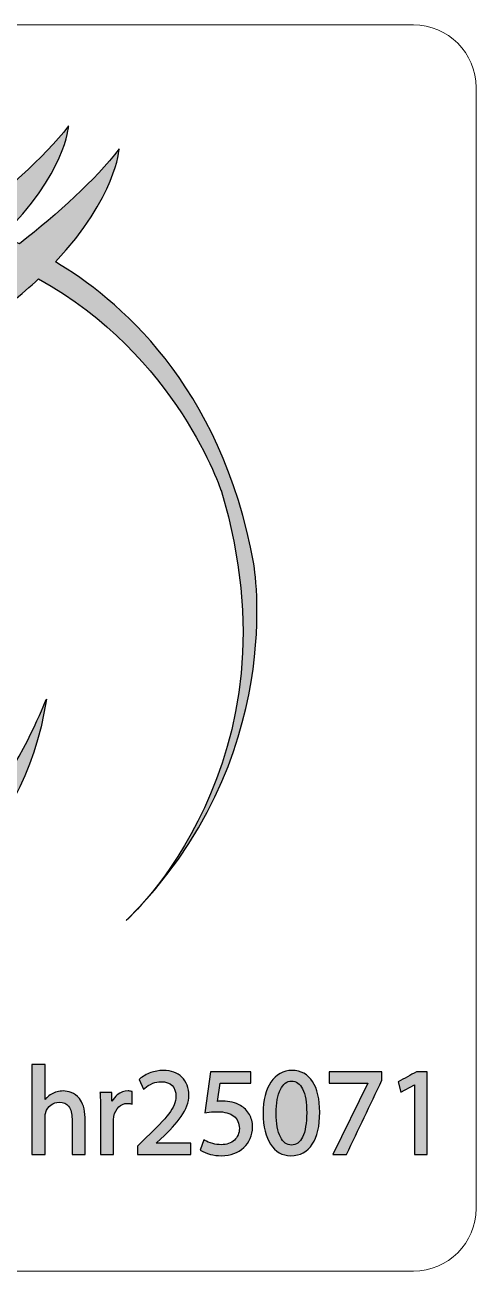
# Model space of a CAD drawing. Header units: millimetres. Extents: x -96.3 to -56.5, y -28.2 to 11.6.
# Drawn here: x -70.9 to -56.48, y -28.16 to 11.64 of the extents above; entities that cross this region are included whole.
import ezdxf

# ---------------------------------------------------------------- set-up
doc = ezdxf.new("R2010")
doc.units = ezdxf.units.MM
doc.header["$MEASUREMENT"] = 0
doc.layers.add('Layer 1', color=7, linetype='Continuous')

msp = doc.modelspace()

# ---------------------------------------------------------------- hatches: boundary and pattern name
at = {"layer": 'Layer 1', "true_color": 0x373435}
h = msp.add_hatch(color=250, dxfattribs=at)
edge = h.paths.add_edge_path()
edge.add_spline(control_points=[(-84.5925, -7.6364), (-84.5925, -7.6364), (-84.989, -3.4512), (-77.8922, 0.1896), (-77.8922, 0.1896), (-74.6881, 1.938), (-71.7357, 4.141), (-71.9021, 4.2093), (-72.0718, 4.2749), (-72.2453, 4.3374), (-73.1248, 3.5856), (-74.2856, 2.7853), (-75.8175, 1.9872), (-75.8175, 1.9872), (-83.0904, -1.943), (-84.1557, -5.0284), (-84.1557, -5.0284), (-84.5035, -1.3551), (-78.2787, 1.8404), (-78.2787, 1.8404), (-75.9921, 3.0889), (-73.6435, 4.7525), (-74.9779, 5.0701), (-76.4912, 5.2158), (-78.2051, 5.1094), (-78.2051, 5.1094), (-86.5799, 3.8687), (-88.5635, -5.3915), (-88.5635, -5.3915), (-90.2897, -11.4565), (-84.78, -16.9661), (-84.78, -16.9661), (-89.0408, -13.2197), (-89.2614, -8.0404), (-89.2614, -8.0404), (-89.7389, -2.2001), (-85.3312, 2.2078), (-85.3312, 2.2078), (-84.6911, 2.8802), (-83.5297, 3.6455), (-83.5297, 3.6455), (-84.8291, 4.2359), (-84.8291, 4.2359), (-84.8291, 4.2359), (-84.842, 4.2321), (-84.842, 4.2321), (-84.842, 4.2321), (-84.8454, 4.2434), (-84.8454, 4.2434), (-84.8454, 4.2434), (-87.7342, 5.556), (-87.7342, 5.556), (-87.7342, 5.556), (-87.7342, 6.9975), (-87.7342, 6.9975), (-87.7342, 6.9975), (-84.4919, 9.0817), (-84.4919, 9.0817), (-84.4919, 9.0817), (-83.0978, 8.3011), (-83.0978, 8.3011), (-83.0978, 8.3011), (-83.1002, 8.2033), (-83.1002, 8.2033), (-83.1002, 8.2033), (-83.1703, 5.268), (-83.1703, 5.268), (-83.1703, 5.268), (-83.1522, 5.2514), (-83.1522, 5.2514), (-83.1522, 5.2514), (-83.1713, 5.2307), (-83.1713, 5.2307), (-83.1713, 5.2307), (-83.2041, 3.8536), (-83.2041, 3.8536), (-81.0608, 5.1821), (-77.4246, 6.6295), (-72.8832, 5.305), (-71.5658, 6.2883), (-70.3051, 7.3747), (-69.4999, 8.4153), (-69.4999, 8.4153), (-69.5873, 6.8814), (-71.6466, 4.8823), (-71.5315, 4.8372), (-71.416, 4.7909), (-71.2999, 4.7421), (-71.2999, 4.7421), (-71.2161, 4.7136), (-71.0671, 4.6516), (-69.8172, 5.6296), (-68.6632, 6.674), (-67.8837, 7.6808), (-67.8837, 7.6808), (-67.9718, 6.1422), (-69.9215, 4.0711), (-67.995, 2.9385), (-64.6163, 0.1838), (-63.586, -5.5681), (-63.586, -5.5681), (-62.4473, -11.8238), (-67.663, -16.9661), (-67.663, -16.9661), (-62.0066, -11.9339), (-64.6146, -3.2651), (-64.6146, -3.2651), (-66.0309, 1.0892), (-70.4609, 3.5311), (-71.5143, 2.5356), (-72.9977, 1.4443), (-75.0864, 0.3569), (-75.0864, 0.3569), (-83.378, -4.1209), (-84.5925, -7.6364)], knot_values=[0, 0, 0, 0, 0.0263158, 0.0263158, 0.0263158, 0.0526316, 0.0526316, 0.0526316, 0.0789474, 0.0789474, 0.0789474, 0.1052632, 0.1052632, 0.1052632, 0.1315789, 0.1315789, 0.1315789, 0.1578947, 0.1578947, 0.1578947, 0.1842105, 0.1842105, 0.1842105, 0.2105263, 0.2105263, 0.2105263, 0.2368421, 0.2368421, 0.2368421, 0.2631579, 0.2631579, 0.2631579, 0.2894737, 0.2894737, 0.2894737, 0.3157895, 0.3157895, 0.3157895, 0.3421053, 0.3421053, 0.3421053, 0.3684211, 0.3684211, 0.3684211, 0.3947368, 0.3947368, 0.3947368, 0.4210526, 0.4210526, 0.4210526, 0.4473684, 0.4473684, 0.4473684, 0.4736842, 0.4736842, 0.4736842, 0.5, 0.5, 0.5, 0.5263158, 0.5263158, 0.5263158, 0.5526316, 0.5526316, 0.5526316, 0.5789474, 0.5789474, 0.5789474, 0.6052632, 0.6052632, 0.6052632, 0.6315789, 0.6315789, 0.6315789, 0.6578947, 0.6578947, 0.6578947, 0.6842105, 0.6842105, 0.6842105, 0.7105263, 0.7105263, 0.7105263, 0.7368421, 0.7368421, 0.7368421, 0.7631579, 0.7631579, 0.7631579, 0.7894737, 0.7894737, 0.7894737, 0.8157895, 0.8157895, 0.8157895, 0.8421053, 0.8421053, 0.8421053, 0.8684211, 0.8684211, 0.8684211, 0.8947368, 0.8947368, 0.8947368, 0.9210526, 0.9210526, 0.9210526, 0.9473684, 0.9473684, 0.9473684, 0.9736842, 0.9736842, 0.9736842, 1, 1, 1, 1], degree=3, periodic=1)
h = msp.add_hatch(color=250, dxfattribs=at)
edge = h.paths.add_edge_path()
edge.add_spline(control_points=[(-74.1465, -10.8504), (-74.1465, -10.8504), (-74.4033, -11.7871), (-74.7158, -11.2544), (-74.7158, -11.2544), (-74.9912, -12.2645), (-75.4686, -11.7503), (-75.4686, -11.7503), (-76.0198, -11.8052), (-76.5706, -12.8706), (-76.5706, -12.8706), (-77.6359, -12.1359), (-78.9214, -13.3664), (-78.9214, -13.3664), (-79.8213, -14.3583), (-80.4641, -15.2214), (-80.4641, -15.2214), (-80.506, -15.2849), (-80.6024, -15.4039), (-81.5537, -14.7779), (-82.3857, -13.7208), (-82.7965, -11.9707), (-82.7965, -11.9707), (-83.4824, -7.6852), (-78.0215, -6.0691), (-78.0215, -6.0691), (-77.4668, -5.9854), (-77.4827, -6.3631), (-77.4827, -6.3631), (-76.1849, -6.9752), (-75.94, -4.11), (-75.94, -4.11), (-76.2339, -5.5794), (-76.9439, -5.1387), (-76.9439, -5.1387), (-77.434, -4.5998), (-78.4132, -4.8938), (-78.4132, -4.8938), (-82.0865, -6.4365), (-82.9433, -9.2037), (-82.9433, -9.2037), (-84.7065, -13.391), (-82.0622, -15.7175), (-82.0622, -15.7175), (-81.8308, -15.954), (-81.4102, -16.2547), (-81.7589, -16.5819), (-82.2189, -16.9768), (-82.8149, -17.4253), (-82.8149, -17.4253), (-82.5356, -17.6766), (-81.1236, -16.4492), (-79.8979, -17.2374), (-77.5736, -18.1994), (-74.7646, -16.7704), (-74.7646, -16.7704), (-70.9446, -14.787), (-70.2099, -9.8893), (-70.2099, -9.8893), (-72.3891, -15.5704), (-75.7932, -16.0601), (-75.7932, -16.0601), (-78.2144, -16.7171), (-80.2634, -15.6066), (-79.7545, -14.9995), (-78.18, -13.2884), (-77.25, -14.1483), (-77.25, -14.1483), (-77.3238, -14.6887), (-77.3238, -14.6887), (-77.3238, -14.6887), (-77.1676, -14.9278), (-77.0802, -14.6705), (-77.0802, -14.6705), (-76.3787, -13.2746), (-76.3787, -13.2746), (-76.3787, -13.2746), (-75.9093, -12.3012), (-75.3767, -12.5218), (-75.3767, -12.5218), (-75.0831, -12.4116), (-74.973, -12.2278), (-74.973, -12.2278), (-74.844, -11.9891), (-74.5689, -12.0624), (-74.5689, -12.0624), (-74.1279, -11.9524), (-74.1465, -10.8504)], knot_values=[0, 0, 0, 0, 0.0344828, 0.0344828, 0.0344828, 0.0689655, 0.0689655, 0.0689655, 0.1034483, 0.1034483, 0.1034483, 0.137931, 0.137931, 0.137931, 0.1724138, 0.1724138, 0.1724138, 0.2068966, 0.2068966, 0.2068966, 0.2413793, 0.2413793, 0.2413793, 0.2758621, 0.2758621, 0.2758621, 0.3103448, 0.3103448, 0.3103448, 0.3448276, 0.3448276, 0.3448276, 0.3793103, 0.3793103, 0.3793103, 0.4137931, 0.4137931, 0.4137931, 0.4482759, 0.4482759, 0.4482759, 0.4827586, 0.4827586, 0.4827586, 0.5172414, 0.5172414, 0.5172414, 0.5517241, 0.5517241, 0.5517241, 0.5862069, 0.5862069, 0.5862069, 0.6206897, 0.6206897, 0.6206897, 0.6551724, 0.6551724, 0.6551724, 0.6896552, 0.6896552, 0.6896552, 0.7241379, 0.7241379, 0.7241379, 0.7586207, 0.7586207, 0.7586207, 0.7931034, 0.7931034, 0.7931034, 0.8275862, 0.8275862, 0.8275862, 0.862069, 0.862069, 0.862069, 0.8965517, 0.8965517, 0.8965517, 0.9310345, 0.9310345, 0.9310345, 0.9655172, 0.9655172, 0.9655172, 1, 1, 1, 1], degree=3, periodic=1)
h = msp.add_hatch(color=250, dxfattribs=at)
edge = h.paths.add_edge_path()
edge.add_spline(control_points=[(-70.2893, -24.4318), (-70.2893, -24.4318), (-70.6712, -24.4318), (-70.6712, -24.4318), (-70.6712, -24.4318), (-70.6712, -21.5588), (-70.6712, -21.5588), (-70.6712, -21.5588), (-70.2542, -21.5588), (-70.2542, -21.5588), (-70.2542, -21.5588), (-70.2542, -22.6832), (-70.2542, -22.6832), (-70.2378, -22.6626), (-70.22, -22.6428), (-70.201, -22.624), (-70.1569, -22.5806), (-70.1059, -22.5422), (-70.0501, -22.511), (-69.9942, -22.479), (-69.9328, -22.4524), (-69.8677, -22.4344), (-69.807, -22.4176), (-69.743, -22.408), (-69.6773, -22.408), (-69.5202, -22.408), (-69.3078, -22.4645), (-69.1575, -22.6487), (-69.0506, -22.7797), (-68.9754, -22.975), (-68.9754, -23.2599), (-68.9754, -23.2599), (-68.9754, -24.4318), (-68.9754, -24.4318), (-68.9754, -24.4318), (-69.3923, -24.4318), (-69.3923, -24.4318), (-69.3923, -24.4318), (-69.3923, -23.2991), (-69.3923, -23.2991), (-69.3923, -23.1407), (-69.4236, -22.9961), (-69.5, -22.8981), (-69.5637, -22.8163), (-69.661, -22.7658), (-69.8003, -22.7658), (-69.9, -22.7658), (-69.9898, -22.7994), (-70.0625, -22.8538), (-70.1421, -22.9132), (-70.2017, -22.9975), (-70.2327, -23.0898), (-70.2327, -23.0898), (-70.2333, -23.0916), (-70.2333, -23.0916), (-70.2416, -23.1122), (-70.2469, -23.1342), (-70.25, -23.1583), (-70.2531, -23.1832), (-70.2542, -23.2117), (-70.2542, -23.2442), (-70.2542, -23.2442), (-70.2542, -24.4318), (-70.2542, -24.4318), (-70.2542, -24.4318), (-70.2893, -24.4318), (-70.2893, -24.4318)], knot_values=[0, 0, 0, 0, 0.0454545, 0.0454545, 0.0454545, 0.0909091, 0.0909091, 0.0909091, 0.1363636, 0.1363636, 0.1363636, 0.1818182, 0.1818182, 0.1818182, 0.2272727, 0.2272727, 0.2272727, 0.2727273, 0.2727273, 0.2727273, 0.3181818, 0.3181818, 0.3181818, 0.3636364, 0.3636364, 0.3636364, 0.4090909, 0.4090909, 0.4090909, 0.4545455, 0.4545455, 0.4545455, 0.5, 0.5, 0.5, 0.5454545, 0.5454545, 0.5454545, 0.5909091, 0.5909091, 0.5909091, 0.6363636, 0.6363636, 0.6363636, 0.6818182, 0.6818182, 0.6818182, 0.7272727, 0.7272727, 0.7272727, 0.7727273, 0.7727273, 0.7727273, 0.8181818, 0.8181818, 0.8181818, 0.8636364, 0.8636364, 0.8636364, 0.9090909, 0.9090909, 0.9090909, 0.9545455, 0.9545455, 0.9545455, 1, 1, 1, 1], degree=3, periodic=1)
h = msp.add_hatch(color=250, dxfattribs=at)
edge = h.paths.add_edge_path()
edge.add_spline(control_points=[(-65.5918, -24.108), (-65.5918, -24.108), (-65.5918, -24.4318), (-65.5918, -24.4318), (-65.5918, -24.4318), (-67.3001, -24.4318), (-67.3001, -24.4318), (-67.3001, -24.4318), (-67.3001, -24.1683), (-67.3001, -24.1683), (-67.3001, -24.1683), (-67.0174, -23.8938), (-67.0174, -23.8938), (-66.6909, -23.5836), (-66.4542, -23.3458), (-66.2991, -23.1382), (-66.1476, -22.9354), (-66.0746, -22.762), (-66.0725, -22.5774), (-66.0726, -22.4441), (-66.1072, -22.3169), (-66.1954, -22.2301), (-66.2692, -22.1573), (-66.3825, -22.1112), (-66.5466, -22.1112), (-66.6429, -22.1112), (-66.7324, -22.1323), (-66.8117, -22.164), (-66.9161, -22.2055), (-67.0043, -22.2657), (-67.0691, -22.3201), (-67.0691, -22.3201), (-67.1044, -22.3497), (-67.1044, -22.3497), (-67.1044, -22.3497), (-67.2451, -22.0385), (-67.2451, -22.0385), (-67.2451, -22.0385), (-67.2247, -22.0214), (-67.2247, -22.0214), (-67.1283, -21.9402), (-67.0101, -21.8698), (-66.876, -21.8217), (-66.7549, -21.7782), (-66.6202, -21.7523), (-66.4761, -21.7523), (-66.2138, -21.7523), (-66.02, -21.8354), (-65.8867, -21.9622), (-65.7278, -22.113), (-65.6556, -22.3256), (-65.6556, -22.5338), (-65.6556, -22.7783), (-65.7438, -22.9986), (-65.9011, -23.2244), (-66.0565, -23.4469), (-66.2789, -23.6745), (-66.5504, -23.9363), (-66.5504, -23.9363), (-66.6982, -24.0729), (-66.6982, -24.0729), (-66.6982, -24.0729), (-65.5918, -24.0729), (-65.5918, -24.0729), (-65.5918, -24.0729), (-65.5918, -24.108), (-65.5918, -24.108)], knot_values=[0, 0, 0, 0, 0.0454545, 0.0454545, 0.0454545, 0.0909091, 0.0909091, 0.0909091, 0.1363636, 0.1363636, 0.1363636, 0.1818182, 0.1818182, 0.1818182, 0.2272727, 0.2272727, 0.2272727, 0.2727273, 0.2727273, 0.2727273, 0.3181818, 0.3181818, 0.3181818, 0.3636364, 0.3636364, 0.3636364, 0.4090909, 0.4090909, 0.4090909, 0.4545455, 0.4545455, 0.4545455, 0.5, 0.5, 0.5, 0.5454545, 0.5454545, 0.5454545, 0.5909091, 0.5909091, 0.5909091, 0.6363636, 0.6363636, 0.6363636, 0.6818182, 0.6818182, 0.6818182, 0.7272727, 0.7272727, 0.7272727, 0.7727273, 0.7727273, 0.7727273, 0.8181818, 0.8181818, 0.8181818, 0.8636364, 0.8636364, 0.8636364, 0.9090909, 0.9090909, 0.9090909, 0.9545455, 0.9545455, 0.9545455, 1, 1, 1, 1], degree=3, periodic=1)
h = msp.add_hatch(color=250, dxfattribs=at)
edge = h.paths.add_edge_path()
edge.add_spline(control_points=[(-64.9365, -21.796), (-64.9365, -21.796), (-63.6729, -21.796), (-63.6729, -21.796), (-63.6729, -21.796), (-63.6729, -22.1582), (-63.6729, -22.1582), (-63.6729, -22.1582), (-64.6568, -22.1582), (-64.6568, -22.1582), (-64.6568, -22.1582), (-64.7449, -22.7416), (-64.7449, -22.7416), (-64.6989, -22.736), (-64.6487, -22.7314), (-64.5773, -22.7314), (-64.4733, -22.7314), (-64.369, -22.7432), (-64.2702, -22.7678), (-64.1764, -22.7912), (-64.0872, -22.8264), (-64.0073, -22.8738), (-63.8947, -22.938), (-63.7926, -23.0342), (-63.722, -23.161), (-63.6603, -23.272), (-63.6225, -23.4066), (-63.6225, -23.5643), (-63.6225, -23.8262), (-63.7273, -24.0551), (-63.9049, -24.2182), (-64.0801, -24.3789), (-64.3262, -24.4754), (-64.6121, -24.4754), (-64.7428, -24.4754), (-64.8645, -24.4585), (-64.97, -24.4324), (-65.0967, -24.4012), (-65.201, -24.3565), (-65.2708, -24.3121), (-65.2708, -24.3121), (-65.2939, -24.2974), (-65.2939, -24.2974), (-65.2939, -24.2974), (-65.1844, -23.9647), (-65.1844, -23.9647), (-65.1844, -23.9647), (-65.1468, -23.9874), (-65.1468, -23.9874), (-65.0898, -24.0216), (-65.0012, -24.0604), (-64.8948, -24.0879), (-64.811, -24.1096), (-64.7159, -24.1244), (-64.6165, -24.1244), (-64.4557, -24.1244), (-64.3074, -24.0708), (-64.2023, -23.9746), (-64.105, -23.8856), (-64.044, -23.7588), (-64.044, -23.6034), (-64.0456, -23.4412), (-64.1028, -23.3033), (-64.2248, -23.2092), (-64.3387, -23.1214), (-64.51, -23.0701), (-64.7463, -23.0701), (-64.8853, -23.0701), (-64.9947, -23.0843), (-65.0861, -23.0962), (-65.0861, -23.0962), (-65.1429, -23.1034), (-65.1429, -23.1034), (-65.1429, -23.1034), (-64.9671, -21.796), (-64.9671, -21.796), (-64.9671, -21.796), (-64.9365, -21.796), (-64.9365, -21.796)], knot_values=[0, 0, 0, 0, 0.0384615, 0.0384615, 0.0384615, 0.0769231, 0.0769231, 0.0769231, 0.1153846, 0.1153846, 0.1153846, 0.1538462, 0.1538462, 0.1538462, 0.1923077, 0.1923077, 0.1923077, 0.2307692, 0.2307692, 0.2307692, 0.2692308, 0.2692308, 0.2692308, 0.3076923, 0.3076923, 0.3076923, 0.3461538, 0.3461538, 0.3461538, 0.3846154, 0.3846154, 0.3846154, 0.4230769, 0.4230769, 0.4230769, 0.4615385, 0.4615385, 0.4615385, 0.5, 0.5, 0.5, 0.5384615, 0.5384615, 0.5384615, 0.5769231, 0.5769231, 0.5769231, 0.6153846, 0.6153846, 0.6153846, 0.6538462, 0.6538462, 0.6538462, 0.6923077, 0.6923077, 0.6923077, 0.7307692, 0.7307692, 0.7307692, 0.7692308, 0.7692308, 0.7692308, 0.8076923, 0.8076923, 0.8076923, 0.8461538, 0.8461538, 0.8461538, 0.8846154, 0.8846154, 0.8846154, 0.9230769, 0.9230769, 0.9230769, 0.9615385, 0.9615385, 0.9615385, 1, 1, 1, 1], degree=3, periodic=1)
h = msp.add_hatch(color=250, dxfattribs=at)
edge = h.paths.add_edge_path()
edge.add_spline(control_points=[(-63.0404, -22.1296), (-62.8751, -21.8822), (-62.6373, -21.7523), (-62.3585, -21.7523), (-62.0761, -21.7523), (-61.8544, -21.8777), (-61.7031, -22.1092), (-61.5538, -22.3376), (-61.4742, -22.6699), (-61.4742, -23.0864), (-61.4742, -23.5279), (-61.557, -23.8722), (-61.7121, -24.1074), (-61.8711, -24.3486), (-62.1048, -24.4754), (-62.4021, -24.4754), (-62.6696, -24.4754), (-62.8929, -24.3481), (-63.0485, -24.1063), (-63.1956, -23.8777), (-63.2814, -23.5458), (-63.2853, -23.1225), (-63.2854, -22.6953), (-63.1948, -22.3608), (-63.0404, -22.1296)], knot_values=[0, 0, 0, 0, 0.125, 0.125, 0.125, 0.25, 0.25, 0.25, 0.375, 0.375, 0.375, 0.5, 0.5, 0.5, 0.625, 0.625, 0.625, 0.75, 0.75, 0.75, 0.875, 0.875, 0.875, 1, 1, 1, 1], degree=3, periodic=1)
h = msp.add_hatch(color=250, dxfattribs=at)
edge = h.paths.add_edge_path()
edge.add_spline(control_points=[(-61.1773, -22.1187), (-61.1773, -22.1187), (-61.1773, -21.796), (-61.1773, -21.796), (-61.1773, -21.796), (-59.4892, -21.796), (-59.4892, -21.796), (-59.4892, -21.796), (-59.4892, -22.068), (-59.4892, -22.068), (-59.8643, -22.8566), (-60.2417, -23.6444), (-60.619, -24.4318), (-60.619, -24.4318), (-61.0563, -24.4318), (-61.0563, -24.4318), (-61.0563, -24.4318), (-59.9386, -22.1537), (-59.9386, -22.1537), (-59.9386, -22.1537), (-61.1773, -22.1537), (-61.1773, -22.1537), (-61.1773, -22.1537), (-61.1773, -22.1187), (-61.1773, -22.1187)], knot_values=[0, 0, 0, 0, 0.125, 0.125, 0.125, 0.25, 0.25, 0.25, 0.375, 0.375, 0.375, 0.5, 0.5, 0.5, 0.625, 0.625, 0.625, 0.75, 0.75, 0.75, 0.875, 0.875, 0.875, 1, 1, 1, 1], degree=3, periodic=1)
h = msp.add_hatch(color=250, dxfattribs=at)
edge = h.paths.add_edge_path()
edge.add_spline(control_points=[(-58.0753, -24.4318), (-58.0753, -24.4318), (-58.4449, -24.4318), (-58.4449, -24.4318), (-58.4449, -24.4318), (-58.4449, -22.209), (-58.4449, -22.209), (-58.4449, -22.209), (-58.887, -22.4471), (-58.887, -22.4471), (-58.887, -22.4471), (-58.9721, -22.113), (-58.9721, -22.113), (-58.7743, -22.0081), (-58.5762, -21.9025), (-58.3794, -21.796), (-58.3794, -21.796), (-58.0402, -21.796), (-58.0402, -21.796), (-58.0402, -21.796), (-58.0402, -24.4318), (-58.0402, -24.4318), (-58.0402, -24.4318), (-58.0753, -24.4318), (-58.0753, -24.4318)], knot_values=[0, 0, 0, 0, 0.125, 0.125, 0.125, 0.25, 0.25, 0.25, 0.375, 0.375, 0.375, 0.5, 0.5, 0.5, 0.625, 0.625, 0.625, 0.75, 0.75, 0.75, 0.875, 0.875, 0.875, 1, 1, 1, 1], degree=3, periodic=1)
h = msp.add_hatch(color=250, dxfattribs=at)
edge = h.paths.add_edge_path()
edge.add_spline(control_points=[(-62.0227, -22.3396), (-62.1017, -22.1808), (-62.2188, -22.091), (-62.3776, -22.091), (-62.5203, -22.091), (-62.6441, -22.183), (-62.7315, -22.3608), (-62.8175, -22.5358), (-62.8684, -22.7925), (-62.8684, -23.1257), (-62.8684, -23.4492), (-62.8195, -23.703), (-62.7332, -23.8762), (-62.6485, -24.0461), (-62.5274, -24.1367), (-62.382, -24.1367), (-62.2235, -24.1367), (-62.1048, -24.0452), (-62.0244, -23.8811), (-61.9357, -23.7002), (-61.8924, -23.4326), (-61.8924, -23.1022), (-61.8924, -22.7808), (-61.9343, -22.5176), (-62.0227, -22.3396)], knot_values=[0, 0, 0, 0, 0.125, 0.125, 0.125, 0.25, 0.25, 0.25, 0.375, 0.375, 0.375, 0.5, 0.5, 0.5, 0.625, 0.625, 0.625, 0.75, 0.75, 0.75, 0.875, 0.875, 0.875, 1, 1, 1, 1], degree=3, periodic=1)
h = msp.add_hatch(color=250, dxfattribs=at)
edge = h.paths.add_edge_path()
edge.add_spline(control_points=[(-68.103, -24.4318), (-68.103, -24.4318), (-68.4804, -24.4318), (-68.4804, -24.4318), (-68.4804, -24.4318), (-68.4804, -23.082), (-68.4804, -23.082), (-68.4804, -22.968), (-68.4815, -22.8633), (-68.4841, -22.7672), (-68.4867, -22.6702), (-68.491, -22.578), (-68.4972, -22.489), (-68.4972, -22.489), (-68.4998, -22.4517), (-68.4998, -22.4517), (-68.4998, -22.4517), (-68.124, -22.4517), (-68.124, -22.4517), (-68.124, -22.4517), (-68.1146, -22.7372), (-68.1146, -22.7372), (-68.0703, -22.6536), (-68.012, -22.5834), (-67.9443, -22.5297), (-67.8454, -22.4516), (-67.7268, -22.408), (-67.6018, -22.408), (-67.5806, -22.408), (-67.5624, -22.4089), (-67.545, -22.411), (-67.5272, -22.413), (-67.511, -22.4161), (-67.494, -22.4202), (-67.494, -22.4202), (-67.4671, -22.4265), (-67.4671, -22.4265), (-67.4671, -22.4265), (-67.4671, -22.8255), (-67.4671, -22.8255), (-67.4671, -22.8255), (-67.5095, -22.8164), (-67.5095, -22.8164), (-67.5264, -22.8128), (-67.5432, -22.8101), (-67.5606, -22.8084), (-67.5777, -22.8068), (-67.5975, -22.806), (-67.6207, -22.806), (-67.7312, -22.806), (-67.8259, -22.8468), (-67.8987, -22.9163), (-67.9757, -22.99), (-68.0292, -23.0967), (-68.0518, -23.2224), (-68.0594, -23.2694), (-68.0679, -23.3219), (-68.0679, -23.3785), (-68.0679, -23.3785), (-68.0679, -24.4318), (-68.0679, -24.4318), (-68.0679, -24.4318), (-68.103, -24.4318), (-68.103, -24.4318)], knot_values=[0, 0, 0, 0, 0.047619, 0.047619, 0.047619, 0.0952381, 0.0952381, 0.0952381, 0.1428571, 0.1428571, 0.1428571, 0.1904762, 0.1904762, 0.1904762, 0.2380952, 0.2380952, 0.2380952, 0.2857143, 0.2857143, 0.2857143, 0.3333333, 0.3333333, 0.3333333, 0.3809524, 0.3809524, 0.3809524, 0.4285714, 0.4285714, 0.4285714, 0.4761905, 0.4761905, 0.4761905, 0.5238095, 0.5238095, 0.5238095, 0.5714286, 0.5714286, 0.5714286, 0.6190476, 0.6190476, 0.6190476, 0.6666667, 0.6666667, 0.6666667, 0.7142857, 0.7142857, 0.7142857, 0.7619048, 0.7619048, 0.7619048, 0.8095238, 0.8095238, 0.8095238, 0.8571429, 0.8571429, 0.8571429, 0.9047619, 0.9047619, 0.9047619, 0.952381, 0.952381, 0.952381, 1, 1, 1, 1], degree=3, periodic=1)

# ---------------------------------------------------------------- linework, layer by layer
at = {"layer": 'Layer 1', "color": 250, "lineweight": 18}
msp.add_open_spline([(-94.2786, 11.6397), (-94.2786, 11.6397), (-58.4786, 11.6397), (-58.4786, 11.6397), (-57.3786, 11.6397), (-56.4786, 10.7397), (-56.4786, 9.6396), (-56.4786, 9.6396), (-56.4786, -26.1603), (-56.4786, -26.1603), (-56.4786, -27.2603), (-57.3786, -28.1603), (-58.4786, -28.1603), (-58.4786, -28.1603), (-94.2786, -28.1603), (-94.2786, -28.1603), (-95.3786, -28.1603), (-96.2786, -27.2603), (-96.2786, -26.1603), (-96.2786, -26.1603), (-96.2786, 9.6396), (-96.2786, 9.6396), (-96.2786, 10.7397), (-95.3786, 11.6397), (-94.2786, 11.6397)], degree=3, knots=[0, 0, 0, 0, 0.125, 0.125, 0.125, 0.25, 0.25, 0.25, 0.375, 0.375, 0.375, 0.5, 0.5, 0.5, 0.625, 0.625, 0.625, 0.75, 0.75, 0.75, 0.875, 0.875, 0.875, 1, 1, 1, 1], dxfattribs=at)
at = {"layer": 'Layer 1', "color": 250}
for points, knots in [([(-84.5925, -7.6364), (-84.5925, -7.6364), (-84.989, -3.4512), (-77.8922, 0.1896), (-77.8922, 0.1896), (-74.6881, 1.938), (-71.7357, 4.141), (-71.9021, 4.2093), (-72.0718, 4.2749), (-72.2453, 4.3374), (-73.1248, 3.5856), (-74.2856, 2.7853), (-75.8175, 1.9872), (-75.8175, 1.9872), (-83.0904, -1.943), (-84.1557, -5.0284), (-84.1557, -5.0284), (-84.5035, -1.3551), (-78.2787, 1.8404), (-78.2787, 1.8404), (-75.9921, 3.0889), (-73.6435, 4.7525), (-74.9779, 5.0701), (-76.4912, 5.2158), (-78.2051, 5.1094), (-78.2051, 5.1094), (-86.5799, 3.8687), (-88.5635, -5.3915), (-88.5635, -5.3915), (-90.2897, -11.4565), (-84.78, -16.9661), (-84.78, -16.9661), (-89.0408, -13.2197), (-89.2614, -8.0404), (-89.2614, -8.0404), (-89.7389, -2.2001), (-85.3312, 2.2078), (-85.3312, 2.2078), (-84.6911, 2.8802), (-83.5297, 3.6455), (-83.5297, 3.6455), (-84.8291, 4.2359), (-84.8291, 4.2359), (-84.8291, 4.2359), (-84.842, 4.2321), (-84.842, 4.2321), (-84.842, 4.2321), (-84.8454, 4.2434), (-84.8454, 4.2434), (-84.8454, 4.2434), (-87.7342, 5.556), (-87.7342, 5.556), (-87.7342, 5.556), (-87.7342, 6.9975), (-87.7342, 6.9975), (-87.7342, 6.9975), (-84.4919, 9.0817), (-84.4919, 9.0817), (-84.4919, 9.0817), (-83.0978, 8.3011), (-83.0978, 8.3011), (-83.0978, 8.3011), (-83.1002, 8.2033), (-83.1002, 8.2033), (-83.1002, 8.2033), (-83.1703, 5.268), (-83.1703, 5.268), (-83.1703, 5.268), (-83.1522, 5.2514), (-83.1522, 5.2514), (-83.1522, 5.2514), (-83.1713, 5.2307), (-83.1713, 5.2307), (-83.1713, 5.2307), (-83.2041, 3.8536), (-83.2041, 3.8536), (-81.0608, 5.1821), (-77.4246, 6.6295), (-72.8832, 5.305), (-71.5658, 6.2883), (-70.3051, 7.3747), (-69.4999, 8.4153), (-69.4999, 8.4153), (-69.5873, 6.8814), (-71.6466, 4.8823), (-71.5315, 4.8372), (-71.416, 4.7909), (-71.2999, 4.7421), (-71.2999, 4.7421), (-71.2161, 4.7136), (-71.0671, 4.6516), (-69.8172, 5.6296), (-68.6632, 6.674), (-67.8837, 7.6808), (-67.8837, 7.6808), (-67.9718, 6.1422), (-69.9215, 4.0711), (-67.995, 2.9385), (-64.6163, 0.1838), (-63.586, -5.5681), (-63.586, -5.5681), (-62.4473, -11.8238), (-67.663, -16.9661), (-67.663, -16.9661), (-62.0066, -11.9339), (-64.6146, -3.2651), (-64.6146, -3.2651), (-66.0309, 1.0892), (-70.4609, 3.5311), (-71.5143, 2.5356), (-72.9977, 1.4443), (-75.0864, 0.3569), (-75.0864, 0.3569), (-83.378, -4.1209), (-84.5925, -7.6364)], [0, 0, 0, 0, 0.0263158, 0.0263158, 0.0263158, 0.0526316, 0.0526316, 0.0526316, 0.0789474, 0.0789474, 0.0789474, 0.1052632, 0.1052632, 0.1052632, 0.1315789, 0.1315789, 0.1315789, 0.1578947, 0.1578947, 0.1578947, 0.1842105, 0.1842105, 0.1842105, 0.2105263, 0.2105263, 0.2105263, 0.2368421, 0.2368421, 0.2368421, 0.2631579, 0.2631579, 0.2631579, 0.2894737, 0.2894737, 0.2894737, 0.3157895, 0.3157895, 0.3157895, 0.3421053, 0.3421053, 0.3421053, 0.3684211, 0.3684211, 0.3684211, 0.3947368, 0.3947368, 0.3947368, 0.4210526, 0.4210526, 0.4210526, 0.4473684, 0.4473684, 0.4473684, 0.4736842, 0.4736842, 0.4736842, 0.5, 0.5, 0.5, 0.5263158, 0.5263158, 0.5263158, 0.5526316, 0.5526316, 0.5526316, 0.5789474, 0.5789474, 0.5789474, 0.6052632, 0.6052632, 0.6052632, 0.6315789, 0.6315789, 0.6315789, 0.6578947, 0.6578947, 0.6578947, 0.6842105, 0.6842105, 0.6842105, 0.7105263, 0.7105263, 0.7105263, 0.7368421, 0.7368421, 0.7368421, 0.7631579, 0.7631579, 0.7631579, 0.7894737, 0.7894737, 0.7894737, 0.8157895, 0.8157895, 0.8157895, 0.8421053, 0.8421053, 0.8421053, 0.8684211, 0.8684211, 0.8684211, 0.8947368, 0.8947368, 0.8947368, 0.9210526, 0.9210526, 0.9210526, 0.9473684, 0.9473684, 0.9473684, 0.9736842, 0.9736842, 0.9736842, 1, 1, 1, 1]), ([(-74.1465, -10.8504), (-74.1465, -10.8504), (-74.4033, -11.7871), (-74.7158, -11.2544), (-74.7158, -11.2544), (-74.9912, -12.2645), (-75.4686, -11.7503), (-75.4686, -11.7503), (-76.0198, -11.8052), (-76.5706, -12.8706), (-76.5706, -12.8706), (-77.6359, -12.1359), (-78.9214, -13.3664), (-78.9214, -13.3664), (-79.8213, -14.3583), (-80.4641, -15.2214), (-80.4641, -15.2214), (-80.506, -15.2849), (-80.6024, -15.4039), (-81.5537, -14.7779), (-82.3857, -13.7208), (-82.7965, -11.9707), (-82.7965, -11.9707), (-83.4824, -7.6852), (-78.0215, -6.0691), (-78.0215, -6.0691), (-77.4668, -5.9854), (-77.4827, -6.3631), (-77.4827, -6.3631), (-76.1849, -6.9752), (-75.94, -4.11), (-75.94, -4.11), (-76.2339, -5.5794), (-76.9439, -5.1387), (-76.9439, -5.1387), (-77.434, -4.5998), (-78.4132, -4.8938), (-78.4132, -4.8938), (-82.0865, -6.4365), (-82.9433, -9.2037), (-82.9433, -9.2037), (-84.7065, -13.391), (-82.0622, -15.7175), (-82.0622, -15.7175), (-81.8308, -15.954), (-81.4102, -16.2547), (-81.7589, -16.5819), (-82.2189, -16.9768), (-82.8149, -17.4253), (-82.8149, -17.4253), (-82.5356, -17.6766), (-81.1236, -16.4492), (-79.8979, -17.2374), (-77.5736, -18.1994), (-74.7646, -16.7704), (-74.7646, -16.7704), (-70.9446, -14.787), (-70.2099, -9.8893), (-70.2099, -9.8893), (-72.3891, -15.5704), (-75.7932, -16.0601), (-75.7932, -16.0601), (-78.2144, -16.7171), (-80.2634, -15.6066), (-79.7545, -14.9995), (-78.18, -13.2884), (-77.25, -14.1483), (-77.25, -14.1483), (-77.3238, -14.6887), (-77.3238, -14.6887), (-77.3238, -14.6887), (-77.1676, -14.9278), (-77.0802, -14.6705), (-77.0802, -14.6705), (-76.3787, -13.2746), (-76.3787, -13.2746), (-76.3787, -13.2746), (-75.9093, -12.3012), (-75.3767, -12.5218), (-75.3767, -12.5218), (-75.0831, -12.4116), (-74.973, -12.2278), (-74.973, -12.2278), (-74.844, -11.9891), (-74.5689, -12.0624), (-74.5689, -12.0624), (-74.1279, -11.9524), (-74.1465, -10.8504)], [0, 0, 0, 0, 0.0344828, 0.0344828, 0.0344828, 0.0689655, 0.0689655, 0.0689655, 0.1034483, 0.1034483, 0.1034483, 0.137931, 0.137931, 0.137931, 0.1724138, 0.1724138, 0.1724138, 0.2068966, 0.2068966, 0.2068966, 0.2413793, 0.2413793, 0.2413793, 0.2758621, 0.2758621, 0.2758621, 0.3103448, 0.3103448, 0.3103448, 0.3448276, 0.3448276, 0.3448276, 0.3793103, 0.3793103, 0.3793103, 0.4137931, 0.4137931, 0.4137931, 0.4482759, 0.4482759, 0.4482759, 0.4827586, 0.4827586, 0.4827586, 0.5172414, 0.5172414, 0.5172414, 0.5517241, 0.5517241, 0.5517241, 0.5862069, 0.5862069, 0.5862069, 0.6206897, 0.6206897, 0.6206897, 0.6551724, 0.6551724, 0.6551724, 0.6896552, 0.6896552, 0.6896552, 0.7241379, 0.7241379, 0.7241379, 0.7586207, 0.7586207, 0.7586207, 0.7931034, 0.7931034, 0.7931034, 0.8275862, 0.8275862, 0.8275862, 0.862069, 0.862069, 0.862069, 0.8965517, 0.8965517, 0.8965517, 0.9310345, 0.9310345, 0.9310345, 0.9655172, 0.9655172, 0.9655172, 1, 1, 1, 1]), ([(-70.2893, -24.4318), (-70.2893, -24.4318), (-70.6712, -24.4318), (-70.6712, -24.4318), (-70.6712, -24.4318), (-70.6712, -21.5588), (-70.6712, -21.5588), (-70.6712, -21.5588), (-70.2542, -21.5588), (-70.2542, -21.5588), (-70.2542, -21.5588), (-70.2542, -22.6832), (-70.2542, -22.6832), (-70.2378, -22.6626), (-70.22, -22.6428), (-70.201, -22.624), (-70.1569, -22.5806), (-70.1059, -22.5422), (-70.0501, -22.511), (-69.9942, -22.479), (-69.9328, -22.4524), (-69.8677, -22.4344), (-69.807, -22.4176), (-69.743, -22.408), (-69.6773, -22.408), (-69.5202, -22.408), (-69.3078, -22.4645), (-69.1575, -22.6487), (-69.0506, -22.7797), (-68.9754, -22.975), (-68.9754, -23.2599), (-68.9754, -23.2599), (-68.9754, -24.4318), (-68.9754, -24.4318), (-68.9754, -24.4318), (-69.3923, -24.4318), (-69.3923, -24.4318), (-69.3923, -24.4318), (-69.3923, -23.2991), (-69.3923, -23.2991), (-69.3923, -23.1407), (-69.4236, -22.9961), (-69.5, -22.8981), (-69.5637, -22.8163), (-69.661, -22.7658), (-69.8003, -22.7658), (-69.9, -22.7658), (-69.9898, -22.7994), (-70.0625, -22.8538), (-70.1421, -22.9132), (-70.2017, -22.9975), (-70.2327, -23.0898), (-70.2327, -23.0898), (-70.2333, -23.0916), (-70.2333, -23.0916), (-70.2416, -23.1122), (-70.2469, -23.1342), (-70.25, -23.1583), (-70.2531, -23.1832), (-70.2542, -23.2117), (-70.2542, -23.2442), (-70.2542, -23.2442), (-70.2542, -24.4318), (-70.2542, -24.4318), (-70.2542, -24.4318), (-70.2893, -24.4318), (-70.2893, -24.4318)], [0, 0, 0, 0, 0.0454545, 0.0454545, 0.0454545, 0.0909091, 0.0909091, 0.0909091, 0.1363636, 0.1363636, 0.1363636, 0.1818182, 0.1818182, 0.1818182, 0.2272727, 0.2272727, 0.2272727, 0.2727273, 0.2727273, 0.2727273, 0.3181818, 0.3181818, 0.3181818, 0.3636364, 0.3636364, 0.3636364, 0.4090909, 0.4090909, 0.4090909, 0.4545455, 0.4545455, 0.4545455, 0.5, 0.5, 0.5, 0.5454545, 0.5454545, 0.5454545, 0.5909091, 0.5909091, 0.5909091, 0.6363636, 0.6363636, 0.6363636, 0.6818182, 0.6818182, 0.6818182, 0.7272727, 0.7272727, 0.7272727, 0.7727273, 0.7727273, 0.7727273, 0.8181818, 0.8181818, 0.8181818, 0.8636364, 0.8636364, 0.8636364, 0.9090909, 0.9090909, 0.9090909, 0.9545455, 0.9545455, 0.9545455, 1, 1, 1, 1]), ([(-65.5918, -24.108), (-65.5918, -24.108), (-65.5918, -24.4318), (-65.5918, -24.4318), (-65.5918, -24.4318), (-67.3001, -24.4318), (-67.3001, -24.4318), (-67.3001, -24.4318), (-67.3001, -24.1683), (-67.3001, -24.1683), (-67.3001, -24.1683), (-67.0174, -23.8938), (-67.0174, -23.8938), (-66.6909, -23.5836), (-66.4542, -23.3458), (-66.2991, -23.1382), (-66.1476, -22.9354), (-66.0746, -22.762), (-66.0725, -22.5774), (-66.0726, -22.4441), (-66.1072, -22.3169), (-66.1954, -22.2301), (-66.2692, -22.1573), (-66.3825, -22.1112), (-66.5466, -22.1112), (-66.6429, -22.1112), (-66.7324, -22.1323), (-66.8117, -22.164), (-66.9161, -22.2055), (-67.0043, -22.2657), (-67.0691, -22.3201), (-67.0691, -22.3201), (-67.1044, -22.3497), (-67.1044, -22.3497), (-67.1044, -22.3497), (-67.2451, -22.0385), (-67.2451, -22.0385), (-67.2451, -22.0385), (-67.2247, -22.0214), (-67.2247, -22.0214), (-67.1283, -21.9402), (-67.0101, -21.8698), (-66.876, -21.8217), (-66.7549, -21.7782), (-66.6202, -21.7523), (-66.4761, -21.7523), (-66.2138, -21.7523), (-66.02, -21.8354), (-65.8867, -21.9622), (-65.7278, -22.113), (-65.6556, -22.3256), (-65.6556, -22.5338), (-65.6556, -22.7783), (-65.7438, -22.9986), (-65.9011, -23.2244), (-66.0565, -23.4469), (-66.2789, -23.6745), (-66.5504, -23.9363), (-66.5504, -23.9363), (-66.6982, -24.0729), (-66.6982, -24.0729), (-66.6982, -24.0729), (-65.5918, -24.0729), (-65.5918, -24.0729), (-65.5918, -24.0729), (-65.5918, -24.108), (-65.5918, -24.108)], [0, 0, 0, 0, 0.0454545, 0.0454545, 0.0454545, 0.0909091, 0.0909091, 0.0909091, 0.1363636, 0.1363636, 0.1363636, 0.1818182, 0.1818182, 0.1818182, 0.2272727, 0.2272727, 0.2272727, 0.2727273, 0.2727273, 0.2727273, 0.3181818, 0.3181818, 0.3181818, 0.3636364, 0.3636364, 0.3636364, 0.4090909, 0.4090909, 0.4090909, 0.4545455, 0.4545455, 0.4545455, 0.5, 0.5, 0.5, 0.5454545, 0.5454545, 0.5454545, 0.5909091, 0.5909091, 0.5909091, 0.6363636, 0.6363636, 0.6363636, 0.6818182, 0.6818182, 0.6818182, 0.7272727, 0.7272727, 0.7272727, 0.7727273, 0.7727273, 0.7727273, 0.8181818, 0.8181818, 0.8181818, 0.8636364, 0.8636364, 0.8636364, 0.9090909, 0.9090909, 0.9090909, 0.9545455, 0.9545455, 0.9545455, 1, 1, 1, 1]), ([(-64.9365, -21.796), (-64.9365, -21.796), (-63.6729, -21.796), (-63.6729, -21.796), (-63.6729, -21.796), (-63.6729, -22.1582), (-63.6729, -22.1582), (-63.6729, -22.1582), (-64.6568, -22.1582), (-64.6568, -22.1582), (-64.6568, -22.1582), (-64.7449, -22.7416), (-64.7449, -22.7416), (-64.6989, -22.736), (-64.6487, -22.7314), (-64.5773, -22.7314), (-64.4733, -22.7314), (-64.369, -22.7432), (-64.2702, -22.7678), (-64.1764, -22.7912), (-64.0872, -22.8264), (-64.0073, -22.8738), (-63.8947, -22.938), (-63.7926, -23.0342), (-63.722, -23.161), (-63.6603, -23.272), (-63.6225, -23.4066), (-63.6225, -23.5643), (-63.6225, -23.8262), (-63.7273, -24.0551), (-63.9049, -24.2182), (-64.0801, -24.3789), (-64.3262, -24.4754), (-64.6121, -24.4754), (-64.7428, -24.4754), (-64.8645, -24.4585), (-64.97, -24.4324), (-65.0967, -24.4012), (-65.201, -24.3565), (-65.2708, -24.3121), (-65.2708, -24.3121), (-65.2939, -24.2974), (-65.2939, -24.2974), (-65.2939, -24.2974), (-65.1844, -23.9647), (-65.1844, -23.9647), (-65.1844, -23.9647), (-65.1468, -23.9874), (-65.1468, -23.9874), (-65.0898, -24.0216), (-65.0012, -24.0604), (-64.8948, -24.0879), (-64.811, -24.1096), (-64.7159, -24.1244), (-64.6165, -24.1244), (-64.4557, -24.1244), (-64.3074, -24.0708), (-64.2023, -23.9746), (-64.105, -23.8856), (-64.044, -23.7588), (-64.044, -23.6034), (-64.0456, -23.4412), (-64.1028, -23.3033), (-64.2248, -23.2092), (-64.3387, -23.1214), (-64.51, -23.0701), (-64.7463, -23.0701), (-64.8853, -23.0701), (-64.9947, -23.0843), (-65.0861, -23.0962), (-65.0861, -23.0962), (-65.1429, -23.1034), (-65.1429, -23.1034), (-65.1429, -23.1034), (-64.9671, -21.796), (-64.9671, -21.796), (-64.9671, -21.796), (-64.9365, -21.796), (-64.9365, -21.796)], [0, 0, 0, 0, 0.0384615, 0.0384615, 0.0384615, 0.0769231, 0.0769231, 0.0769231, 0.1153846, 0.1153846, 0.1153846, 0.1538462, 0.1538462, 0.1538462, 0.1923077, 0.1923077, 0.1923077, 0.2307692, 0.2307692, 0.2307692, 0.2692308, 0.2692308, 0.2692308, 0.3076923, 0.3076923, 0.3076923, 0.3461538, 0.3461538, 0.3461538, 0.3846154, 0.3846154, 0.3846154, 0.4230769, 0.4230769, 0.4230769, 0.4615385, 0.4615385, 0.4615385, 0.5, 0.5, 0.5, 0.5384615, 0.5384615, 0.5384615, 0.5769231, 0.5769231, 0.5769231, 0.6153846, 0.6153846, 0.6153846, 0.6538462, 0.6538462, 0.6538462, 0.6923077, 0.6923077, 0.6923077, 0.7307692, 0.7307692, 0.7307692, 0.7692308, 0.7692308, 0.7692308, 0.8076923, 0.8076923, 0.8076923, 0.8461538, 0.8461538, 0.8461538, 0.8846154, 0.8846154, 0.8846154, 0.9230769, 0.9230769, 0.9230769, 0.9615385, 0.9615385, 0.9615385, 1, 1, 1, 1]), ([(-63.0404, -22.1296), (-62.8751, -21.8822), (-62.6373, -21.7523), (-62.3585, -21.7523), (-62.0761, -21.7523), (-61.8544, -21.8777), (-61.7031, -22.1092), (-61.5538, -22.3376), (-61.4742, -22.6699), (-61.4742, -23.0864), (-61.4742, -23.5279), (-61.557, -23.8722), (-61.7121, -24.1074), (-61.8711, -24.3486), (-62.1048, -24.4754), (-62.4021, -24.4754), (-62.6696, -24.4754), (-62.8929, -24.3481), (-63.0485, -24.1063), (-63.1956, -23.8777), (-63.2814, -23.5458), (-63.2853, -23.1225), (-63.2854, -22.6953), (-63.1948, -22.3608), (-63.0404, -22.1296)], [0, 0, 0, 0, 0.125, 0.125, 0.125, 0.25, 0.25, 0.25, 0.375, 0.375, 0.375, 0.5, 0.5, 0.5, 0.625, 0.625, 0.625, 0.75, 0.75, 0.75, 0.875, 0.875, 0.875, 1, 1, 1, 1]), ([(-61.1773, -22.1187), (-61.1773, -22.1187), (-61.1773, -21.796), (-61.1773, -21.796), (-61.1773, -21.796), (-59.4892, -21.796), (-59.4892, -21.796), (-59.4892, -21.796), (-59.4892, -22.068), (-59.4892, -22.068), (-59.8643, -22.8566), (-60.2417, -23.6444), (-60.619, -24.4318), (-60.619, -24.4318), (-61.0563, -24.4318), (-61.0563, -24.4318), (-61.0563, -24.4318), (-59.9386, -22.1537), (-59.9386, -22.1537), (-59.9386, -22.1537), (-61.1773, -22.1537), (-61.1773, -22.1537), (-61.1773, -22.1537), (-61.1773, -22.1187), (-61.1773, -22.1187)], [0, 0, 0, 0, 0.125, 0.125, 0.125, 0.25, 0.25, 0.25, 0.375, 0.375, 0.375, 0.5, 0.5, 0.5, 0.625, 0.625, 0.625, 0.75, 0.75, 0.75, 0.875, 0.875, 0.875, 1, 1, 1, 1]), ([(-58.0753, -24.4318), (-58.0753, -24.4318), (-58.4449, -24.4318), (-58.4449, -24.4318), (-58.4449, -24.4318), (-58.4449, -22.209), (-58.4449, -22.209), (-58.4449, -22.209), (-58.887, -22.4471), (-58.887, -22.4471), (-58.887, -22.4471), (-58.9721, -22.113), (-58.9721, -22.113), (-58.7743, -22.0081), (-58.5762, -21.9025), (-58.3794, -21.796), (-58.3794, -21.796), (-58.0402, -21.796), (-58.0402, -21.796), (-58.0402, -21.796), (-58.0402, -24.4318), (-58.0402, -24.4318), (-58.0402, -24.4318), (-58.0753, -24.4318), (-58.0753, -24.4318)], [0, 0, 0, 0, 0.125, 0.125, 0.125, 0.25, 0.25, 0.25, 0.375, 0.375, 0.375, 0.5, 0.5, 0.5, 0.625, 0.625, 0.625, 0.75, 0.75, 0.75, 0.875, 0.875, 0.875, 1, 1, 1, 1]), ([(-62.0227, -22.3396), (-62.1017, -22.1808), (-62.2188, -22.091), (-62.3776, -22.091), (-62.5203, -22.091), (-62.6441, -22.183), (-62.7315, -22.3608), (-62.8175, -22.5358), (-62.8684, -22.7925), (-62.8684, -23.1257), (-62.8684, -23.4492), (-62.8195, -23.703), (-62.7332, -23.8762), (-62.6485, -24.0461), (-62.5274, -24.1367), (-62.382, -24.1367), (-62.2235, -24.1367), (-62.1048, -24.0452), (-62.0244, -23.8811), (-61.9357, -23.7002), (-61.8924, -23.4326), (-61.8924, -23.1022), (-61.8924, -22.7808), (-61.9343, -22.5176), (-62.0227, -22.3396)], [0, 0, 0, 0, 0.125, 0.125, 0.125, 0.25, 0.25, 0.25, 0.375, 0.375, 0.375, 0.5, 0.5, 0.5, 0.625, 0.625, 0.625, 0.75, 0.75, 0.75, 0.875, 0.875, 0.875, 1, 1, 1, 1]), ([(-68.103, -24.4318), (-68.103, -24.4318), (-68.4804, -24.4318), (-68.4804, -24.4318), (-68.4804, -24.4318), (-68.4804, -23.082), (-68.4804, -23.082), (-68.4804, -22.968), (-68.4815, -22.8633), (-68.4841, -22.7672), (-68.4867, -22.6702), (-68.491, -22.578), (-68.4972, -22.489), (-68.4972, -22.489), (-68.4998, -22.4517), (-68.4998, -22.4517), (-68.4998, -22.4517), (-68.124, -22.4517), (-68.124, -22.4517), (-68.124, -22.4517), (-68.1146, -22.7372), (-68.1146, -22.7372), (-68.0703, -22.6536), (-68.012, -22.5834), (-67.9443, -22.5297), (-67.8454, -22.4516), (-67.7268, -22.408), (-67.6018, -22.408), (-67.5806, -22.408), (-67.5624, -22.4089), (-67.545, -22.411), (-67.5272, -22.413), (-67.511, -22.4161), (-67.494, -22.4202), (-67.494, -22.4202), (-67.4671, -22.4265), (-67.4671, -22.4265), (-67.4671, -22.4265), (-67.4671, -22.8255), (-67.4671, -22.8255), (-67.4671, -22.8255), (-67.5095, -22.8164), (-67.5095, -22.8164), (-67.5264, -22.8128), (-67.5432, -22.8101), (-67.5606, -22.8084), (-67.5777, -22.8068), (-67.5975, -22.806), (-67.6207, -22.806), (-67.7312, -22.806), (-67.8259, -22.8468), (-67.8987, -22.9163), (-67.9757, -22.99), (-68.0292, -23.0967), (-68.0518, -23.2224), (-68.0594, -23.2694), (-68.0679, -23.3219), (-68.0679, -23.3785), (-68.0679, -23.3785), (-68.0679, -24.4318), (-68.0679, -24.4318), (-68.0679, -24.4318), (-68.103, -24.4318), (-68.103, -24.4318)], [0, 0, 0, 0, 0.047619, 0.047619, 0.047619, 0.0952381, 0.0952381, 0.0952381, 0.1428571, 0.1428571, 0.1428571, 0.1904762, 0.1904762, 0.1904762, 0.2380952, 0.2380952, 0.2380952, 0.2857143, 0.2857143, 0.2857143, 0.3333333, 0.3333333, 0.3333333, 0.3809524, 0.3809524, 0.3809524, 0.4285714, 0.4285714, 0.4285714, 0.4761905, 0.4761905, 0.4761905, 0.5238095, 0.5238095, 0.5238095, 0.5714286, 0.5714286, 0.5714286, 0.6190476, 0.6190476, 0.6190476, 0.6666667, 0.6666667, 0.6666667, 0.7142857, 0.7142857, 0.7142857, 0.7619048, 0.7619048, 0.7619048, 0.8095238, 0.8095238, 0.8095238, 0.8571429, 0.8571429, 0.8571429, 0.9047619, 0.9047619, 0.9047619, 0.952381, 0.952381, 0.952381, 1, 1, 1, 1])]:
    msp.add_open_spline(points, degree=3, knots=knots, dxfattribs=at)

doc.saveas('drawing.dxf')
